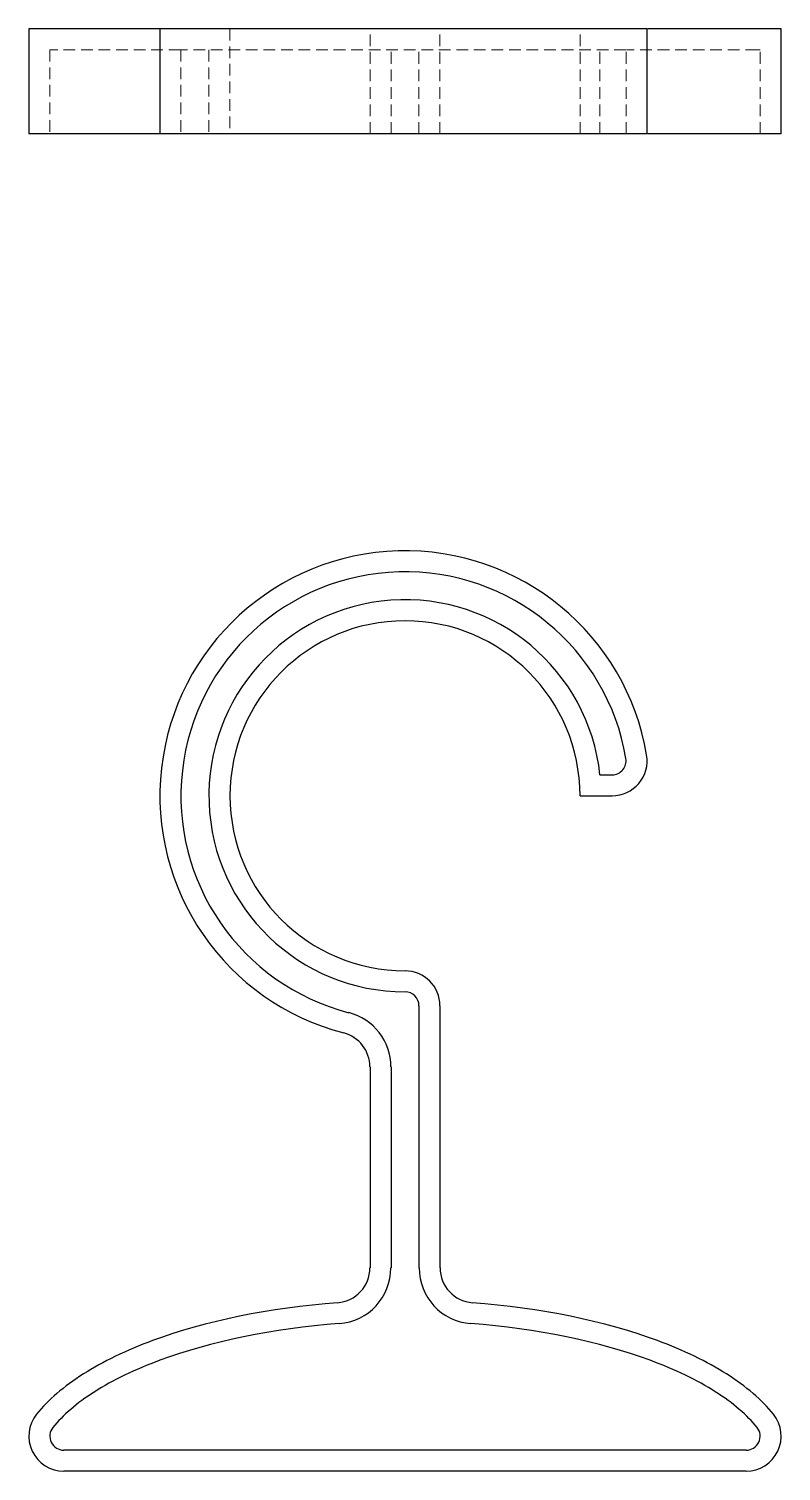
# Model space of a CAD drawing. Header units: millimetres. Extents: x 42 to 229, y 7 to 164.
# Drawn here: x 42.1 to 123.9, y 7 to 163.7 of the extents above.
import ezdxf

# ---------------------------------------------------------------- set-up
doc = ezdxf.new("R2010")
doc.units = ezdxf.units.MM
doc.linetypes.add('HIDDEN', pattern=[1.905, 1.27, -0.635])

msp = doc.modelspace()

# ---------------------------------------------------------------- linework, layer by layer
at = {"color": 7, "linetype": 'Continuous', "lineweight": 25}
for p, q in [((42.14, 163.7), (42.14, 152.3)), ((42.99, 163.7), (42.14, 163.7)), ((56.38, 163.7), (56.38, 152.3)), ((109.25, 163.7), (56.38, 163.7)), ((109.3, 163.7), (109.25, 163.7)), ((109.3, 152.3), (109.3, 163.7)), ((123.86, 163.7), (123.01, 163.7)), ((123.86, 152.3), (123.86, 163.7)), ((42.99, 152.3), (42.14, 152.3)), ((109.25, 152.3), (56.38, 152.3)), ((109.3, 152.3), (109.25, 152.3)), ((123.86, 152.3), (123.01, 152.3)), ((104.17, 82.66), (105.5, 82.66)), ((102.01, 80.38), (105.5, 80.38)), ((84.52, 57.56), (84.52, 29.09)), ((86.8, 57.56), (86.8, 29.09)), ((79.2, 50.93), (79.2, 29.09)), ((81.48, 50.93), (81.48, 29.09)), ((120.06, 9.28), (45.94, 9.28)), ((120.06, 7), (45.94, 7))]:
    msp.add_line(p, q, dxfattribs=at)
at = {"color": 7, "linetype": 'HIDDEN', "lineweight": 18}
for p, q in [((63.99, 163.7), (63.99, 152.3)), ((79.2, 152.3), (79.2, 163.7)), ((86.8, 152.3), (86.8, 163.7)), ((102.01, 152.3), (102.01, 163.7)), ((44.76, 161.42), (44.42, 161.42)), ((44.42, 161.42), (44.42, 152.3)), ((107, 161.42), (58.66, 161.42)), ((58.66, 161.42), (58.66, 152.3)), ((61.7, 161.42), (61.7, 152.3)), ((81.48, 152.3), (81.48, 161.42)), ((84.52, 152.3), (84.52, 161.42)), ((104.17, 152.3), (104.17, 161.42)), ((107.02, 161.42), (107, 161.42)), ((107.02, 152.3), (107.02, 161.42)), ((121.58, 161.42), (121.24, 161.42)), ((121.58, 152.3), (121.58, 161.42))]:
    msp.add_line(p, q, dxfattribs=at)
at = {"color": 7, "linetype": 'Continuous', "lineweight": 25}
for centre, radius, start, end in [((83, 80.38), 26.62, 9.5941, 255.5225), ((83, 80.38), 24.34, 9.5941, 255.5225), ((83, 80.38), 21.3, 6.1506, 270), ((83, 80.38), 19.01, 0, 270), ((105.5, 84.18), 3.8, 270, 9.5941), ((105.5, 84.18), 1.52, 270, 9.5941), ((83, 57.56), 3.8, 0, 90), ((83, 57.56), 1.52, 0, 90), ((75.39, 50.93), 6.08, 0, 75.5225), ((75.39, 50.93), 3.8, 0, 75.5225), ((75.39, 29.09), 3.8, 274.3807, 0), ((75.39, 29.09), 6.08, 274.3807, 0), ((90.61, 29.09), 6.08, 180, 265.6193), ((90.61, 29.09), 3.8, 180, 265.6193), ((45.94, 10.8), 3.8, 141.0872, 270), ((120.06, 10.8), 3.8, 270, 38.9128), ((45.94, 10.8), 1.52, 141.0872, 270), ((120.06, 10.8), 1.52, 270, 38.9128)]:
    msp.add_arc(centre, radius, start, end, dxfattribs=at)
for points, knots in [([(56.32, 163.7), (55.82, 163.7), (54.53, 163.7), (52.52, 163.7), (50.27, 163.7), (48.08, 163.7), (46.12, 163.7), (44.39, 163.7), (43.45, 163.7), (42.99, 163.7)], [0, 0, 0, 0, 0.100756, 0.257451, 0.414117, 0.573768, 0.73333, 0.865853, 1, 1, 1, 1]), ([(123.01, 163.7), (122.7, 163.7), (122.08, 163.7), (121.03, 163.7), (119.9, 163.7), (118.32, 163.7), (116.24, 163.7), (113.61, 163.7), (111.32, 163.7), (109.88, 163.7), (109.39, 163.7)], [0, 0, 0, 0, 0.0886064, 0.1772485, 0.2679472, 0.3586633, 0.5388106, 0.7190572, 0.903383, 1, 1, 1, 1]), ([(56.32, 152.3), (55.82, 152.3), (54.53, 152.3), (52.52, 152.3), (50.27, 152.3), (48.08, 152.3), (46.12, 152.3), (44.39, 152.3), (43.45, 152.3), (42.99, 152.3)], [0, 0, 0, 0, 0.100756, 0.25745, 0.414117, 0.573768, 0.73333, 0.865853, 1, 1, 1, 1]), ([(123.01, 152.3), (122.7, 152.3), (122.08, 152.3), (121.03, 152.3), (119.9, 152.3), (118.32, 152.3), (116.24, 152.3), (113.61, 152.3), (111.32, 152.3), (109.88, 152.3), (109.39, 152.3)], [0, 0, 0, 0, 0.0886064, 0.1772485, 0.2679472, 0.3586633, 0.5388106, 0.7190572, 0.903383, 1, 1, 1, 1]), ([(75.69, 25.3), (68.31, 24.74), (57.8, 22.58), (47.66, 17.68), (44.23, 14.74), (42.99, 13.19)], [1.744023, 1.744023, 1.744023, 1.744023, 2.272947, 2.53741, 2.801872, 2.801872, 2.801872, 2.801872]), ([(123.01, 13.19), (121.77, 14.74), (118.34, 17.68), (108.2, 22.58), (97.69, 24.74), (90.31, 25.3)], [0.33972, 0.33972, 0.33972, 0.33972, 0.604183, 0.868645, 1.39757, 1.39757, 1.39757, 1.39757]), ([(75.86, 23.03), (68.67, 22.48), (58.44, 20.36), (48.86, 15.71), (45.81, 13.06), (44.76, 11.76)], [1.744023, 1.744023, 1.744023, 1.744023, 2.272947, 2.53741, 2.801872, 2.801872, 2.801872, 2.801872]), ([(121.24, 11.76), (120.19, 13.06), (117.14, 15.71), (107.56, 20.36), (97.33, 22.48), (90.14, 23.03)], [0.33972, 0.33972, 0.33972, 0.33972, 0.604183, 0.868645, 1.39757, 1.39757, 1.39757, 1.39757])]:
    msp.add_open_spline(points, degree=3, knots=knots, dxfattribs=at)
at = {"color": 7, "linetype": 'HIDDEN', "lineweight": 18}
for points, knots in [([(58.61, 161.42), (58.34, 161.42), (56.89, 161.42), (54.9, 161.42), (52.63, 161.42), (50.94, 161.42), (49.27, 161.42), (47.65, 161.42), (46.1, 161.42), (45.21, 161.42), (44.76, 161.42)], [0, 0, 0, 0, 0.050594, 0.279978, 0.395523, 0.511055, 0.631357, 0.751618, 0.875905, 1, 1, 1, 1]), ([(121.24, 161.42), (120.93, 161.42), (120.31, 161.42), (119.25, 161.42), (118.12, 161.42), (116.54, 161.42), (114.47, 161.42), (111.86, 161.42), (109.4, 161.42), (107.79, 161.42), (107.1, 161.42)], [0, 0, 0, 0, 0.085587, 0.171232, 0.259206, 0.347199, 0.519795, 0.692492, 0.868944, 1, 1, 1, 1])]:
    msp.add_open_spline(points, degree=3, knots=knots, dxfattribs=at)

doc.saveas('drawing.dxf')
